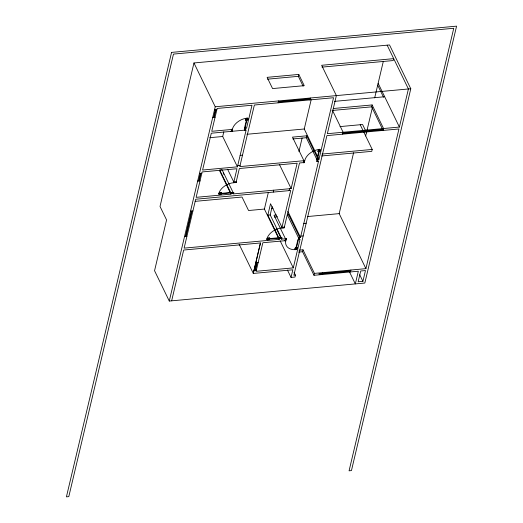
<?xml version="1.0" encoding="UTF-8"?>
<svg xmlns="http://www.w3.org/2000/svg" width="523" height="523" viewBox="0 0 523 523"><rect width="100%" height="100%" fill="white"/><g stroke="black" fill="none" stroke-linecap="round" stroke-linejoin="round"><path stroke-width="0.78" d="M171.649 300.83L183.665 250.04L260.461 242.96L253.315 273.431L239.135 244.234M193.968 62.963L160.025 206.461L166.569 219.935L154.553 270.731L169.275 301.052L364.832 283.035L410.79 88.753L389.524 44.952L193.968 62.963L215.234 106.764L169.275 301.052M185.469 236.514L191.477 211.122M198.609 180.958L200.414 173.342M213.632 117.466L215.43 109.85M185.946 236.474L191.954 211.076M199.086 180.919L200.891 173.296M214.103 117.427L215.907 109.804M237.429 166.83L246.137 130.005L211.299 133.208L202.591 170.034L237.429 166.83L222.7 136.503L223.811 131.803M231.493 131.351L231.937 129.449M232.042 131.299L232.232 129.854M218.601 194.026L218.706 193.582L231.375 192.412L230.97 194.131L196.132 197.341L202.139 171.943L236.978 168.733L233.67 182.704A13.611 9.251 -25.9 0 0 218.601 194.026L233.879 192.621L233.729 193.255L230.878 193.517L231.029 192.882M219.281 193.961L219.954 193.902M219.346 194.517L219.457 194.026M219.601 193.418L219.719 192.928M219.778 193.994L221.164 194.471L219.47 194.628M245.784 119.048L245.464 120.408L246.058 119.205M244.398 130.162L244.901 128.684M247.405 118.087A13.611 9.251 -25.9 0 0 232.336 129.41L211.75 131.306L217.156 108.451L251.994 105.241L246.588 128.096L244.45 128.292L246.856 118.133L247.405 118.087L244.509 130.338L245.3 130.266L245.843 127.978L245.052 128.05M244.947 130.109L245.398 128.207M247.719 119.054L247.444 120.225L248.079 118.832M231.82 192.81L233.676 192.516L233.343 193.909L291.141 188.587L297.149 163.189L239.351 168.511L236.017 182.605L234.226 182.651M278.118 102.835L278.569 100.926M279.125 239.384L279.53 237.664L266.861 238.834L266.756 239.279A13.611 9.251 -25.9 0 1 281.825 227.95L290.69 190.49L195.68 199.243L184.116 248.131L279.125 239.384L264.403 209.056L268.319 192.503M303.111 86.158L298.339 76.332L298.79 74.429L267.122 77.345L272.575 88.577L304.242 85.661L298.79 74.429M260.461 242.96L253.256 273.437L292.841 269.796L291.036 277.412L294.998 277.046L295.449 275.144L294.057 272.287M279.275 238.743L267.822 215.162L270.528 203.735L281.975 227.315M273.268 192.098L273.719 190.189M254.956 270.175L256.76 262.559M255.433 270.136L257.231 262.513M281.649 238.527L270.195 214.946L272.182 206.565M267.436 239.214L268.109 239.155M267.501 239.769L267.613 239.279M267.756 238.671L267.874 238.181M309.793 99.919L310.244 98.01M289.108 190.64L289.559 188.731M298.921 151.533L302.111 138.039M317.435 159.273L318.226 159.201L317.69 161.483L316.892 161.555L319.795 149.303L319.239 149.356L316.833 159.515L318.971 159.319L304.249 128.991L311.159 99.782M279.184 238.135L279.034 238.769L281.884 238.508L282.034 237.867L266.756 239.279M279.982 238.063L281.832 237.762L281.498 239.161L286.408 238.71L285.904 240.188M282.381 227.904L284.172 227.858L299.522 162.973L304.432 162.516L304.615 161.071M317.729 161.293L306.282 137.712L306.733 135.803L292.481 137.118L303.928 160.705M285.401 240.665L285.852 238.763M303.876 162.568L304.327 160.666M294.835 248.922L295.475 247.536L295.194 248.7M318.174 150.264L317.853 151.624L318.442 150.428M296.064 249.621A13.611 9.251 -25.9 0 1 285.8 240.632L262.84 242.744L256.08 271.313L293.292 267.887L300.052 239.318L297.914 239.514L295.508 249.674L296.064 249.621L298.96 237.37L299.751 237.292L299.215 239.58L298.424 239.652M298.862 239.423L299.313 237.52M317.337 161.332L317.788 159.423M296.861 248.549L297.45 247.353L297.129 248.713M320.109 150.271L319.828 151.441L320.468 150.055M298.574 239.018L298.757 237.573L300.503 237.409L318.527 161.221L316.781 161.378L317.284 159.907M318.971 159.319L333.543 97.729L254.368 105.018L239.802 166.608L304.726 160.626A13.611 9.251 -25.9 0 1 319.795 149.303M349.272 271.437L355.333 283.911L358.333 271.215L313.996 275.294L302.549 251.713L303 249.811L299.038 250.171M342.663 134.156L343.114 132.247L332.353 110.098M313.996 275.294L314.447 273.392L303 249.811M321.965 274.562L322.416 272.66M314.447 273.392L365.91 268.652L339.192 213.626L353.594 152.736M372.121 104.94L383.568 128.521L383.117 130.43L371.67 106.842L372.121 104.94L333.282 108.516M365.675 135.967L372.428 107.392M374.684 97.873L383.346 61.237M363.629 131.757L372.213 149.441L371.768 151.343L321.573 155.972M350.469 271.94L350.92 270.031M362.91 281.348L365.459 270.554L360.713 270.992L358.157 281.786L362.91 281.348L359.7 274.745M365.91 268.652L398.951 128.972L326.908 135.607L293.867 275.288L295.449 275.144M322.005 67.114L393.244 60.55L393.695 58.648L321.645 65.283L336.367 95.604L327.359 133.698L399.402 127.063L408.417 88.969L387.151 45.174M267.482 79.176L298.339 76.332M215.234 106.764L410.79 88.753M278.393 101.691L310.061 98.775M278.301 102.07L309.969 99.154M214.482 109.935L216.855 109.719M334.491 101.364L384.68 96.742M212.678 117.557L215.058 117.335M332.02 110.497L371.67 106.842M247.281 118.629L247.15 119.172M245.973 118.904L246.588 118.852M247.34 118.78L247.954 118.721M246.15 119.139L246.523 119.1M247.281 119.035L247.654 118.996M209.743 137.699L222.7 136.503M246.889 134.28L304.249 128.991M339.996 126.599L362.596 124.513L366.682 132.94M342.931 133.012L383.392 129.286M342.84 133.391L383.3 129.665M292.821 138.948L306.282 137.712M240.129 155.396L242.502 155.181M319.108 149.898L318.984 150.441M319.664 149.846L319.54 150.389M318.363 150.127L318.971 150.068M319.73 149.996L320.338 149.944M318.54 150.356L318.912 150.323M319.671 150.251L320.043 150.219M322.024 154.063L372.213 149.441M237.723 165.556L240.103 165.34M220.458 169.838L222.04 169.694L233.493 193.275M199.466 173.427L201.839 173.211M197.661 181.05L200.034 180.827M233.748 182.383L236.121 182.167M219.908 192.791L221.602 192.634L220.085 193.02M231.192 193.177L233.565 192.961M195.164 201.355L242.025 197.04L248.569 210.521L264.403 209.056M190.529 211.207L192.902 210.991M271.529 208.402L273.111 208.259M267.822 215.162L270.195 214.946M276.379 214.992L274.006 215.215L285.46 238.795M274.346 217.045L277.517 216.757M307.622 216.535L339.192 213.626M303.804 223.445L306.177 223.223M184.521 236.605L186.894 236.383M281.904 227.636L284.277 227.413M268.064 238.037L269.757 237.887L268.24 238.272M300.803 236.141L303.177 235.925M279.347 238.429L281.727 238.207M267.926 239.606L269.384 239.469L267.626 239.88M295.77 248.588L295.639 249.125M296.319 248.536L296.195 249.079M295.26 248.758L295.639 248.726M296.391 248.654L296.763 248.621M294.965 249.033L295.573 248.974M296.332 248.909L296.94 248.85M298.587 252.079L302.549 251.713M255.806 262.644L258.185 262.428M254.008 270.267L256.381 270.045M319.069 273.712L350.737 270.796M318.978 274.091L350.645 271.176M378.136 83.268L399.402 127.063M377.684 85.171L383.542 97.226M360.216 124.736L362.942 130.351M306.733 135.803L318.18 159.391M279.57 164.765L291.141 188.587M287.879 211.423L300.503 237.409M299.712 237.488L288.258 213.9L287.807 215.803L299.261 239.39M276.242 228.335L281.498 239.161M280.178 240.881L293.292 267.887M287.473 270.077L291.036 277.412M227.577 169.204L233.82 182.063M223.177 172.976L223.877 174.421M219.667 169.91L231.12 193.497M219.399 170.308L230.97 194.131M171.557 52.405L66.421 496.85L68.794 496.634L173.479 54.091L453.755 28.275L349.07 470.818L351.443 470.595L456.579 26.15L171.557 52.405M231.591 129.292L231.048 131.58L231.839 131.502L232.382 129.22L231.591 129.292M233.585 182.089L233.435 182.723L236.285 182.462L236.435 181.827L233.585 182.089M281.74 227.342L281.59 227.976L284.44 227.714L284.59 227.074L281.74 227.342M285.506 238.606L284.963 240.894L285.754 240.822L286.297 238.534L285.506 238.606M303.974 160.509L303.438 162.797L304.229 162.725L304.765 160.437L303.974 160.509"/></g></svg>
